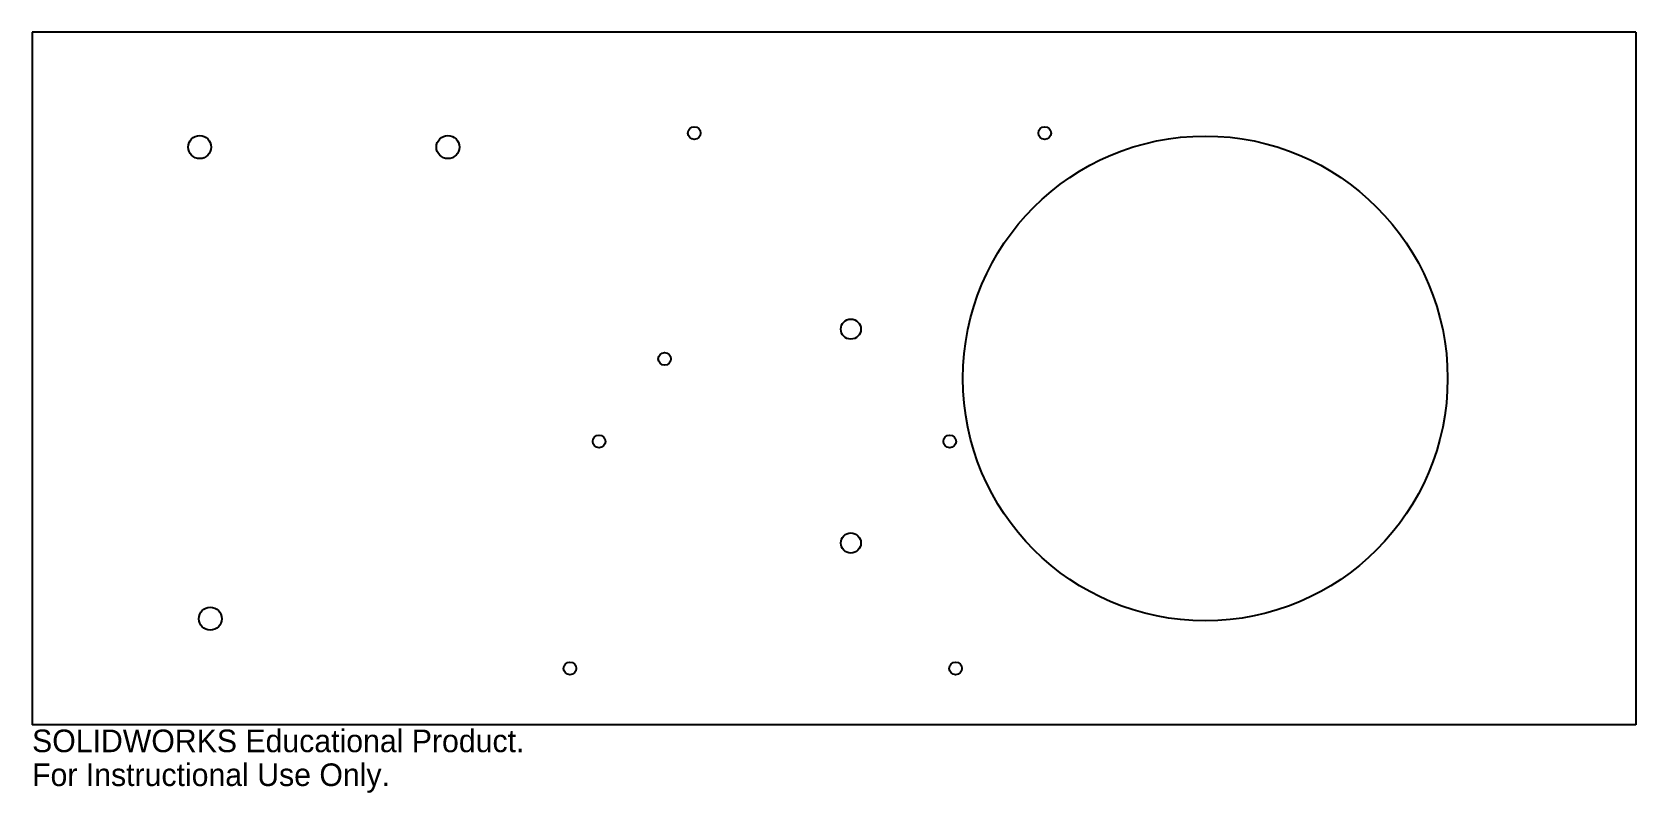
# Model space of a CAD drawing. Header units: inches. Extents: x 0 to 13.5, y -6.5 to -0.1.
import ezdxf

# ---------------------------------------------------------------- set-up
doc = ezdxf.new("R2010")
doc.units = ezdxf.units.IN
doc.header["$MEASUREMENT"] = 0
doc.styles.add('SLDTEXTSTYLE0', font='Arail.ttf')

msp = doc.modelspace()

# ---------------------------------------------------------------- linework, layer by layer
at = {"color": 1, "linetype": 'Continuous', "lineweight": 25}
for p, q in [((0, -0.125), (0, -5.955)), ((13.5, -0.125), (0, -0.125)), ((13.5, -0.125), (13.5, -5.955)), ((13.5, -5.955), (0, -5.955))]:
    msp.add_line(p, q, dxfattribs=at)
for centre, radius in [((5.574, -0.975), 0.0533), ((8.524, -0.975), 0.0533), ((1.411, -1.093), 0.0967), ((3.5, -1.093), 0.0967), ((9.875, -3.04), 2.04), ((6.892, -2.625), 0.0847), ((5.324, -2.875), 0.0533), ((4.773, -3.57), 0.0533), ((7.724, -3.57), 0.0533), ((6.892, -4.425), 0.0848), ((1.5, -5.062), 0.0967), ((4.527, -5.48), 0.0532), ((7.774, -5.48), 0.0533)]:
    msp.add_circle(centre, radius, dxfattribs=at)

# ---------------------------------------------------------------- texts
at = {"color": 7, "linetype": 'Continuous', "char_height": 0.1903, "attachment_point": 1, "style": 'SLDTEXTSTYLE0'}
for s, insert in [('SOLIDWORKS Educational Product.', (0, -5.995)), ('For Instructional Use Only.', (0, -6.28))]:
    msp.add_mtext(s, dxfattribs=dict(at, insert=insert))

doc.saveas('drawing.dxf')
